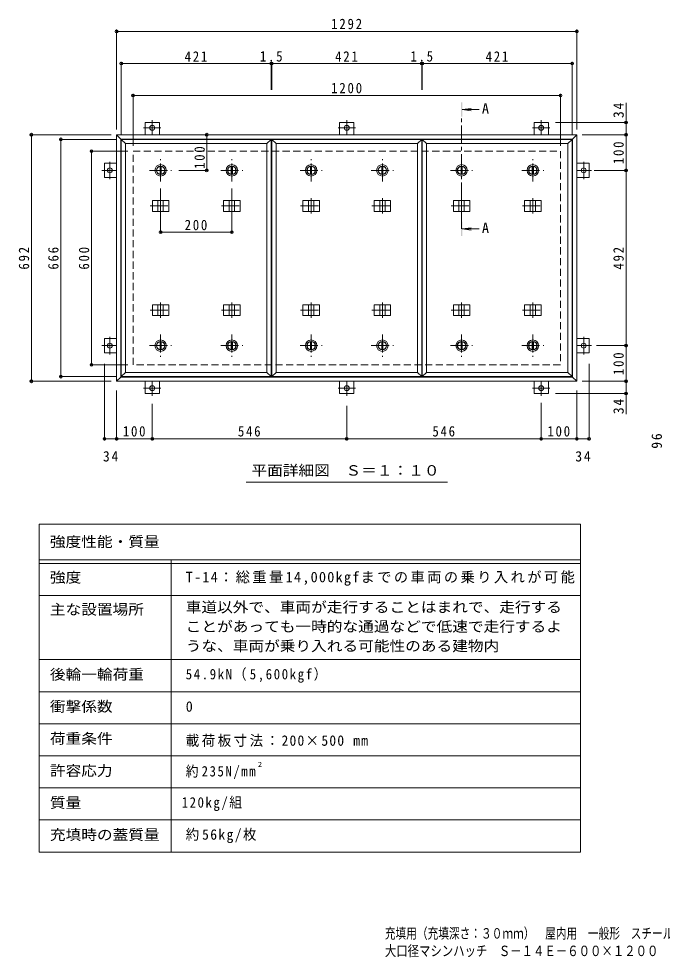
# Model space of a CAD drawing. Units: millimetres at full size, sheet at 1:10, with parts at other scales. Extents: x -1820 to 1949, y -1353 to 1281.
# Drawn here: x -1820 to -14, y -1353 to 1281 of the extents above; entities that cross this region are included whole.
import ezdxf
from ezdxf.enums import TextEntityAlignment as Align

# ---------------------------------------------------------------- set-up
doc = ezdxf.new("R2010")
doc.units = ezdxf.units.MM
doc.header["$LTSCALE"] = 10
doc.header["$PDMODE"] = 32
doc.header["$PDSIZE"] = 8
doc.linetypes.add('CHAIN1', pattern=[8, 5, -1, 1, -1])
doc.linetypes.add('DASHED2', pattern=[3, 2, -1])
for name, color, linetype, lineweight in [('0-1_躯体', 2, 'DASHED2', 9), ('0-2_仕上', 3, 'Continuous', 9), ('0-3_建具', 4, 'Continuous', 9), ('0-5_寸法', 4, 'Continuous', 9), ('0-C', 2, 'Continuous', 9), ('0-E', 3, 'Continuous', 9), ('0-F', 7, 'Continuous', 9), ('D-F', 7, 'Continuous', 9), ('F-5_F-5ﾚｲﾔ', 7, 'Continuous', 9), ('F-F_F-Fﾚｲﾔ', 2, 'Continuous', 9)]:
    doc.layers.add(name, color=color, linetype=linetype, lineweight=lineweight)
doc.styles.add('ＭＳ ゴシック', font='')
doc.styles.get('ＭＳ ゴシック').set_extended_font_data('MS Gothic')

msp = doc.modelspace()

# ---------------------------------------------------------------- linework, layer by layer
at = {"layer": '0-1_躯体'}
for p, q in [((-1499.65, 909.27), (-299.65, 909.27)), ((-1499.65, 309.27), (-1499.65, 909.27)), ((-299.65, 909.27), (-299.65, 309.27)), ((-299.65, 309.27), (-1499.65, 309.27))]:
    msp.add_line(p, q, dxfattribs=at)
at = {"layer": '0-2_仕上'}
for p, q in [((-1532.65, 942.27), (-1520.65, 930.27)), ((-1532.65, 276.27), (-1532.65, 942.27)), ((-1532.65, 942.27), (-1111.65, 942.27)), ((-1520.65, 930.27), (-1123.65, 930.27)), ((-1111.65, 276.27), (-1111.65, 942.27)), ((-1110.15, 942.27), (-1098.15, 930.27)), ((-1110.15, 276.27), (-1110.15, 942.27)), ((-1110.15, 942.27), (-689.15, 942.27)), ((-1098.15, 930.27), (-701.15, 930.27)), ((-689.15, 276.27), (-689.15, 942.27)), ((-687.65, 942.27), (-675.65, 930.27)), ((-687.65, 276.27), (-687.65, 942.27)), ((-687.65, 942.27), (-266.65, 942.27)), ((-675.65, 930.27), (-278.65, 930.27)), ((-266.65, 276.27), (-266.65, 942.27)), ((-1532.65, 276.27), (-1520.65, 288.27)), ((-1111.65, 276.27), (-1532.65, 276.27)), ((-1111.65, 276.27), (-1123.65, 288.27)), ((-1110.15, 276.27), (-1098.15, 288.27)), ((-689.15, 276.27), (-1110.15, 276.27)), ((-689.15, 276.27), (-701.15, 288.27)), ((-687.65, 276.27), (-675.65, 288.27)), ((-266.65, 276.27), (-687.65, 276.27)), ((-266.65, 276.27), (-278.65, 288.27))]:
    msp.add_line(p, q, dxfattribs=at)
for points in [[(-1123.65, 288.27), (-1520.65, 288.27), (-1520.65, 930.27)], [(-1123.65, 288.27), (-1123.65, 930.27), (-1111.65, 942.27)], [(-701.15, 288.27), (-1098.15, 288.27), (-1098.15, 930.27)], [(-701.15, 288.27), (-701.15, 930.27), (-689.15, 942.27)], [(-278.65, 288.27), (-675.65, 288.27), (-675.65, 930.27)], [(-278.65, 288.27), (-278.65, 930.27), (-266.65, 942.27)]]:
    msp.add_lwpolyline(points, dxfattribs=at)
at = {"layer": '0-3_建具', "color": 2}
for p, q in [((-1545.65, 955.27), (-253.65, 955.27)), ((-1545.65, 263.27), (-1545.65, 955.27)), ((-265.65, 943.27), (-253.65, 955.27)), ((-253.65, 955.27), (-253.65, 263.27)), ((-1533.65, 275.27), (-1533.65, 943.27)), ((-265.65, 275.27), (-265.65, 943.27)), ((-1533.65, 275.27), (-1545.65, 263.27)), ((-265.65, 275.27), (-1533.65, 275.27)), ((-265.65, 275.27), (-253.65, 263.27)), ((-253.65, 263.27), (-1545.65, 263.27))]:
    msp.add_line(p, q, dxfattribs=at)
at = {"layer": '0-3_建具'}
for p, q in [((-1445.24, 770.27), (-1445.24, 740.27)), ((-1445.24, 770.27), (-1399.06, 770.27)), ((-1429.65, 770.27), (-1429.65, 740.27)), ((-1414.65, 770.27), (-1414.65, 740.27)), ((-1399.06, 770.27), (-1399.06, 740.27)), ((-1245.24, 770.27), (-1245.24, 740.27)), ((-1245.24, 770.27), (-1199.06, 770.27)), ((-1229.65, 770.27), (-1229.65, 740.27)), ((-1214.65, 770.27), (-1214.65, 740.27)), ((-1199.06, 770.27), (-1199.06, 740.27)), ((-1022.74, 770.27), (-1022.74, 740.27)), ((-1022.74, 770.27), (-976.56, 770.27)), ((-1007.15, 770.27), (-1007.15, 740.27)), ((-992.15, 770.27), (-992.15, 740.27)), ((-976.56, 770.27), (-976.56, 740.27)), ((-822.74, 770.27), (-822.74, 740.27)), ((-822.74, 770.27), (-776.56, 770.27)), ((-807.15, 770.27), (-807.15, 740.27)), ((-792.15, 770.27), (-792.15, 740.27)), ((-776.56, 770.27), (-776.56, 740.27)), ((-600.24, 770.27), (-600.24, 740.27)), ((-600.24, 770.27), (-554.06, 770.27)), ((-584.65, 770.27), (-584.65, 740.27)), ((-569.65, 770.27), (-569.65, 740.27)), ((-554.06, 770.27), (-554.06, 740.27)), ((-400.24, 770.27), (-400.24, 740.27)), ((-400.24, 770.27), (-354.06, 770.27)), ((-384.65, 770.27), (-384.65, 740.27)), ((-369.65, 770.27), (-369.65, 740.27)), ((-354.06, 770.27), (-354.06, 740.27)), ((-1445.24, 740.27), (-1399.06, 740.27)), ((-1245.24, 740.27), (-1199.06, 740.27)), ((-1022.74, 740.27), (-976.56, 740.27)), ((-822.74, 740.27), (-776.56, 740.27)), ((-600.24, 740.27), (-554.06, 740.27)), ((-400.24, 740.27), (-354.06, 740.27)), ((-1445.24, 448.27), (-1445.24, 478.27)), ((-1445.24, 478.27), (-1399.06, 478.27)), ((-1429.65, 448.27), (-1429.65, 478.27)), ((-1414.65, 448.27), (-1414.65, 478.27)), ((-1399.06, 448.27), (-1399.06, 478.27)), ((-1245.24, 448.27), (-1245.24, 478.27)), ((-1245.24, 478.27), (-1199.06, 478.27)), ((-1229.65, 448.27), (-1229.65, 478.27)), ((-1214.65, 448.27), (-1214.65, 478.27)), ((-1199.06, 448.27), (-1199.06, 478.27)), ((-1022.74, 448.27), (-1022.74, 478.27)), ((-1022.74, 478.27), (-976.56, 478.27)), ((-1007.15, 448.27), (-1007.15, 478.27)), ((-992.15, 448.27), (-992.15, 478.27)), ((-976.56, 448.27), (-976.56, 478.27)), ((-822.74, 448.27), (-822.74, 478.27)), ((-822.74, 478.27), (-776.56, 478.27)), ((-807.15, 448.27), (-807.15, 478.27)), ((-792.15, 448.27), (-792.15, 478.27)), ((-776.56, 448.27), (-776.56, 478.27)), ((-600.24, 448.27), (-600.24, 478.27)), ((-600.24, 478.27), (-554.06, 478.27)), ((-584.65, 448.27), (-584.65, 478.27)), ((-569.65, 448.27), (-569.65, 478.27)), ((-554.06, 448.27), (-554.06, 478.27)), ((-400.24, 448.27), (-400.24, 478.27)), ((-400.24, 478.27), (-354.06, 478.27)), ((-384.65, 448.27), (-384.65, 478.27)), ((-369.65, 448.27), (-369.65, 478.27)), ((-354.06, 448.27), (-354.06, 478.27)), ((-1445.24, 448.27), (-1399.06, 448.27)), ((-1245.24, 448.27), (-1199.06, 448.27)), ((-1022.74, 448.27), (-976.56, 448.27)), ((-822.74, 448.27), (-776.56, 448.27)), ((-600.24, 448.27), (-554.06, 448.27)), ((-400.24, 448.27), (-354.06, 448.27))]:
    msp.add_line(p, q, dxfattribs=at)
at = {"layer": '0-3_建具', "linetype": 'CHAIN1'}
for p, q in [((-1422.15, 777.39), (-1422.15, 734.15)), ((-1222.15, 777.39), (-1222.15, 734.15)), ((-999.65, 777.39), (-999.65, 734.15)), ((-799.65, 777.39), (-799.65, 734.15)), ((-577.15, 777.39), (-577.15, 734.15)), ((-377.15, 777.39), (-377.15, 734.15)), ((-1451.56, 755.27), (-1392.74, 755.27)), ((-1251.56, 755.27), (-1192.74, 755.27)), ((-1029.06, 755.27), (-970.24, 755.27)), ((-829.06, 755.27), (-770.24, 755.27)), ((-606.56, 755.27), (-547.74, 755.27)), ((-406.56, 755.27), (-347.74, 755.27)), ((-1422.15, 441.15), (-1422.15, 484.39)), ((-1222.15, 441.15), (-1222.15, 484.39)), ((-999.65, 441.15), (-999.65, 484.39)), ((-799.65, 441.15), (-799.65, 484.39)), ((-577.15, 441.15), (-577.15, 484.39)), ((-377.15, 441.15), (-377.15, 484.39)), ((-1451.56, 463.27), (-1392.74, 463.27)), ((-1251.56, 463.27), (-1192.74, 463.27)), ((-1029.06, 463.27), (-970.24, 463.27)), ((-829.06, 463.27), (-770.24, 463.27)), ((-606.56, 463.27), (-547.74, 463.27)), ((-406.56, 463.27), (-347.74, 463.27))]:
    msp.add_line(p, q, dxfattribs=at)
at = {"layer": '0-3_建具', "color": 2}
msp.add_lwpolyline([(-1545.65, 955.27), (-1533.65, 943.27), (-265.65, 943.27)], dxfattribs=at)
at = {"layer": '0-5_寸法'}
for p, q in [((-575.15, 1026.09), (-550.36, 1029.35)), ((-575.15, 1026.09), (-550.36, 1022.82)), ((-575.15, 1026.09), (-527.68, 1026.09)), ((-575.15, 690.96), (-550.36, 694.23)), ((-575.15, 690.96), (-550.36, 687.7)), ((-575.15, 690.96), (-527.68, 690.96))]:
    msp.add_line(p, q, dxfattribs=at)
at = {"layer": '0-5_寸法', "linetype": 'CHAIN1'}
msp.add_line((-577.15, 690.96), (-577.15, 1006.09), dxfattribs=at)
at = {"layer": '0-5_寸法', "color": 7}
msp.add_line((-1182.18, -20.14), (-617.12, -20.14), dxfattribs=at)
at = {"layer": '0-5_寸法'}
for points in [[(-575.15, 1046.09), (-579.15, 1046.09), (-575.15, 1006.09), (-579.15, 1006.09)], [(-575.15, 670.96), (-579.15, 670.96), (-575.15, 710.96), (-579.15, 710.96)]]:
    msp.add_solid(points, dxfattribs=at)
at = {"layer": '0-C', "linetype": 'CHAIN1'}
for p, q in [((-1422.15, 824.27), (-1422.15, 886.27)), ((-1222.15, 824.27), (-1222.15, 886.27)), ((-999.65, 824.27), (-999.65, 886.27)), ((-799.65, 824.27), (-799.65, 886.27)), ((-377.15, 824.27), (-377.15, 886.27)), ((-1453.15, 855.27), (-1391.15, 855.27)), ((-1253.15, 855.27), (-1191.15, 855.27)), ((-1030.65, 855.27), (-968.65, 855.27)), ((-830.65, 855.27), (-768.65, 855.27)), ((-608.15, 855.27), (-546.15, 855.27)), ((-408.15, 855.27), (-346.15, 855.27)), ((-1422.15, 394.27), (-1422.15, 332.27)), ((-1222.15, 394.27), (-1222.15, 332.27)), ((-999.65, 394.27), (-999.65, 332.27)), ((-799.65, 394.27), (-799.65, 332.27)), ((-577.15, 394.27), (-577.15, 332.27)), ((-377.15, 394.27), (-377.15, 332.27)), ((-1453.15, 363.27), (-1391.15, 363.27)), ((-1253.15, 363.27), (-1191.15, 363.27)), ((-1030.65, 363.27), (-968.65, 363.27)), ((-830.65, 363.27), (-768.65, 363.27)), ((-608.15, 363.27), (-546.15, 363.27)), ((-408.15, 363.27), (-346.15, 363.27))]:
    msp.add_line(p, q, dxfattribs=at)
at = {"layer": '0-C'}
for p, q in [((-1423.65, 866.67), (-1423.65, 843.87)), ((-1420.65, 866.67), (-1420.65, 843.87)), ((-1223.65, 866.67), (-1223.65, 843.87)), ((-1220.65, 866.67), (-1220.65, 843.87)), ((-1001.15, 866.67), (-1001.15, 843.87)), ((-998.15, 866.67), (-998.15, 843.87)), ((-801.15, 866.67), (-801.15, 843.87)), ((-798.15, 866.67), (-798.15, 843.87)), ((-578.65, 866.67), (-578.65, 843.87)), ((-575.65, 866.67), (-575.65, 843.87)), ((-378.65, 866.67), (-378.65, 843.87)), ((-375.65, 866.67), (-375.65, 843.87)), ((-1423.65, 351.87), (-1423.65, 374.67)), ((-1420.65, 351.87), (-1420.65, 374.67)), ((-1223.65, 351.87), (-1223.65, 374.67)), ((-1220.65, 351.87), (-1220.65, 374.67)), ((-1001.15, 351.87), (-1001.15, 374.67)), ((-998.15, 351.87), (-998.15, 374.67)), ((-801.15, 351.87), (-801.15, 374.67)), ((-798.15, 351.87), (-798.15, 374.67)), ((-578.65, 351.87), (-578.65, 374.67)), ((-575.65, 351.87), (-575.65, 374.67)), ((-378.65, 351.87), (-378.65, 374.67)), ((-375.65, 351.87), (-375.65, 374.67))]:
    msp.add_line(p, q, dxfattribs=at)
for centre, radius in [((-1422.15, 855.27), 16), ((-1222.15, 855.27), 16), ((-999.65, 855.27), 16), ((-799.65, 855.27), 16), ((-577.15, 855.27), 16), ((-377.15, 855.27), 16), ((-1422.15, 855.27), 12), ((-1422.15, 855.27), 11.5), ((-1222.15, 855.27), 12), ((-1222.15, 855.27), 11.5), ((-999.65, 855.27), 12), ((-999.65, 855.27), 11.5), ((-799.65, 855.27), 12), ((-799.65, 855.27), 11.5), ((-577.15, 855.27), 12), ((-577.15, 855.27), 11.5), ((-377.15, 855.27), 12), ((-377.15, 855.27), 11.5), ((-1422.15, 363.27), 16), ((-1422.15, 363.27), 12), ((-1422.15, 363.27), 11.5), ((-1222.15, 363.27), 16), ((-1222.15, 363.27), 12), ((-1222.15, 363.27), 11.5), ((-999.65, 363.27), 16), ((-999.65, 363.27), 12), ((-999.65, 363.27), 11.5), ((-799.65, 363.27), 16), ((-799.65, 363.27), 12), ((-799.65, 363.27), 11.5), ((-577.15, 363.27), 16), ((-577.15, 363.27), 12), ((-577.15, 363.27), 11.5), ((-377.15, 363.27), 16), ((-377.15, 363.27), 12), ((-377.15, 363.27), 11.5)]:
    msp.add_circle(centre, radius, dxfattribs=at)
at = {"layer": '0-E'}
for p, q in [((-1465.65, 989.47), (-1425.65, 989.47)), ((-1465.65, 989.47), (-1465.65, 955.27)), ((-1425.65, 989.47), (-1425.65, 955.27)), ((-919.65, 989.47), (-879.65, 989.47)), ((-919.65, 989.47), (-919.65, 955.27)), ((-879.65, 989.47), (-879.65, 955.27)), ((-373.65, 989.47), (-333.65, 989.47)), ((-373.65, 989.47), (-373.65, 955.27)), ((-333.65, 989.47), (-333.65, 955.27)), ((-1579.85, 835.27), (-1579.85, 875.27)), ((-1579.85, 875.27), (-1545.65, 875.27)), ((-219.45, 875.27), (-253.65, 875.27)), ((-219.45, 875.27), (-219.45, 835.27)), ((-1579.85, 835.27), (-1545.65, 835.27)), ((-219.45, 835.27), (-253.65, 835.27)), ((-1579.85, 343.27), (-1579.85, 383.27)), ((-1579.85, 383.27), (-1545.65, 383.27)), ((-219.45, 383.27), (-253.65, 383.27)), ((-219.45, 383.27), (-219.45, 343.27)), ((-1579.85, 343.27), (-1545.65, 343.27)), ((-219.45, 343.27), (-253.65, 343.27)), ((-1465.65, 229.07), (-1465.65, 263.27)), ((-1425.65, 229.07), (-1425.65, 263.27)), ((-919.65, 229.07), (-919.65, 263.27)), ((-879.65, 229.07), (-879.65, 263.27)), ((-373.65, 229.07), (-373.65, 263.27)), ((-333.65, 229.07), (-333.65, 263.27)), ((-1425.65, 229.07), (-1465.65, 229.07)), ((-879.65, 229.07), (-919.65, 229.07)), ((-333.65, 229.07), (-373.65, 229.07))]:
    msp.add_line(p, q, dxfattribs=at)
at = {"layer": '0-E', "linetype": 'CHAIN1'}
for p, q in [((-1445.65, 996.44), (-1445.65, 955.27)), ((-899.65, 996.44), (-899.65, 955.27)), ((-353.65, 996.44), (-353.65, 955.27)), ((-1421.27, 974.47), (-1470.03, 974.47)), ((-875.27, 974.47), (-924.03, 974.47)), ((-329.27, 974.47), (-378.03, 974.47)), ((-1564.85, 879.65), (-1564.85, 830.89)), ((-234.45, 830.89), (-234.45, 879.65)), ((-1586.82, 855.27), (-1545.65, 855.27)), ((-212.48, 855.27), (-253.65, 855.27)), ((-1564.85, 387.65), (-1564.85, 338.89)), ((-234.45, 338.89), (-234.45, 387.65)), ((-1586.82, 363.27), (-1545.65, 363.27)), ((-212.48, 363.27), (-253.65, 363.27)), ((-1470.03, 244.07), (-1421.27, 244.07)), ((-1445.65, 222.1), (-1445.65, 263.27)), ((-924.03, 244.07), (-875.27, 244.07)), ((-899.65, 222.1), (-899.65, 263.27)), ((-378.03, 244.07), (-329.27, 244.07)), ((-353.65, 222.1), (-353.65, 263.27))]:
    msp.add_line(p, q, dxfattribs=at)
at = {"layer": '0-E'}
for centre in [(-1445.65, 974.47), (-899.65, 974.47), (-353.65, 974.47), (-1564.85, 855.27), (-234.45, 855.27), (-1564.85, 363.27), (-234.45, 363.27), (-1445.65, 244.07), (-899.65, 244.07), (-353.65, 244.07)]:
    msp.add_circle(centre, 7, dxfattribs=at)
at = {"layer": '0-F'}
for p, q in [((-1545.65, 970.27), (-1545.65, 1250.27)), ((-1545.65, 1245.27), (-253.65, 1245.27)), ((-253.65, 970.27), (-253.65, 1250.27)), ((-1532.65, 957.27), (-1532.65, 1160.27)), ((-266.65, 957.27), (-266.65, 1160.27)), ((-1111.65, 1155.27), (-1532.65, 1155.27)), ((-1111.65, 1158.27), (-1111.65, 1081.07)), ((-1110.15, 1155.27), (-1111.65, 1155.27)), ((-1110.15, 1158.27), (-1110.15, 1081.07)), ((-689.15, 1155.27), (-1110.15, 1155.27)), ((-689.15, 1158.27), (-689.15, 1081.07)), ((-687.65, 1155.27), (-689.15, 1155.27)), ((-687.65, 1158.27), (-687.65, 1081.07)), ((-266.65, 1155.27), (-687.65, 1155.27)), ((-1499.65, 924.27), (-1499.65, 1070.27)), ((-1499.65, 1065.27), (-299.65, 1065.27)), ((-299.65, 924.27), (-299.65, 1070.27)), ((-115.56, 989.47), (-115.56, 1044.65)), ((-110.56, 989.47), (-313.65, 989.47)), ((-115.56, 955.27), (-115.56, 989.47)), ((-1560.65, 955.27), (-1789.91, 955.27)), ((-1784.91, 263.27), (-1784.91, 955.27)), ((-1292.77, 955.27), (-1292.77, 855.27)), ((-238.65, 955.27), (-110.56, 955.27)), ((-115.56, 855.27), (-115.56, 955.27)), ((-1547.65, 942.27), (-1707.44, 942.27)), ((-1702.44, 276.27), (-1702.44, 942.27)), ((-1514.65, 909.27), (-1621.27, 909.27)), ((-1616.27, 309.27), (-1616.27, 909.27)), ((-1289.77, 855.27), (-1371.15, 855.27)), ((-204.72, 855.27), (-110.56, 855.27)), ((-115.56, 363.27), (-115.56, 855.27)), ((-1422.15, 678.97), (-1422.15, 804.27)), ((-1222.15, 678.97), (-1222.15, 804.27)), ((-1422.15, 681.97), (-1222.15, 681.97)), ((-198.13, 363.27), (-110.56, 363.27)), ((-115.56, 263.27), (-115.56, 363.27)), ((-1514.65, 309.27), (-1621.27, 309.27)), ((-1579.85, 96.9), (-1579.85, 312.06)), ((-219.45, 96.91), (-219.45, 312.06)), ((-1547.65, 276.27), (-1707.44, 276.27)), ((-1560.65, 263.27), (-1789.91, 263.27)), ((-238.65, 263.27), (-110.56, 263.27)), ((-115.56, 263.27), (-115.56, 229.07)), ((-1545.65, 237.06), (-1545.65, 96.9)), ((-110.56, 229.07), (-313.65, 229.07)), ((-253.65, 237.06), (-253.65, 96.91)), ((-115.56, 229.07), (-115.56, 171.12)), ((-1445.65, 199.76), (-1445.65, 96.9)), ((-899.65, 193.92), (-899.65, 96.9)), ((-353.65, 203.13), (-353.65, 96.9)), ((-1579.85, 101.9), (-1545.65, 101.9)), ((-1545.65, 101.9), (-1445.65, 101.9)), ((-1445.65, 101.9), (-899.65, 101.9)), ((-899.65, 101.9), (-353.65, 101.9)), ((-353.65, 101.9), (-253.65, 101.9)), ((-253.65, 101.9), (-219.45, 101.9))]:
    msp.add_line(p, q, dxfattribs=at)
for p in [(-1545.65, 1245.27), (-253.65, 1245.27), (-1532.65, 1155.27), (-1111.65, 1155.27), (-1110.15, 1155.27), (-689.15, 1155.27), (-687.65, 1155.27), (-266.65, 1155.27), (-1499.65, 1065.27), (-299.65, 1065.27), (-115.56, 989.47), (-1784.91, 955.27), (-1292.77, 955.27), (-115.56, 955.27), (-1702.44, 942.27), (-1616.27, 909.27), (-1292.77, 855.27), (-115.56, 855.27), (-1422.15, 681.97), (-1222.15, 681.97), (-115.56, 363.27), (-1616.27, 309.27), (-1784.91, 263.27), (-1702.44, 276.27), (-115.56, 263.27), (-115.56, 229.07), (-1579.85, 101.9), (-1545.65, 101.9), (-1445.65, 101.9), (-899.65, 101.9), (-353.65, 101.9), (-253.65, 101.91), (-219.45, 101.9)]:
    msp.add_point(p, dxfattribs=at)
at = {"layer": 'F-5_F-5ﾚｲﾔ'}
for p, q in [((-243, -138), (-243, -1058)), ((-1763, -338), (-243, -338)), ((-1763, -518), (-243, -518))]:
    msp.add_line(p, q, dxfattribs=at)
at = {"layer": 'F-F_F-Fﾚｲﾔ', "color": 7}
for p, q in [((-1763, -138), (-243, -138)), ((-1763, -138), (-1763, -1058)), ((-1763, -238), (-243, -238)), ((-1763, -248), (-243, -248)), ((-1393, -238), (-1393, -1058)), ((-1763, -338), (-243, -338)), ((-1763, -518), (-243, -518)), ((-1763, -608), (-243, -608)), ((-1763, -698), (-243, -698)), ((-243, -788), (-1763, -788)), ((-243, -878), (-1763, -878)), ((-243, -968), (-1763, -968)), ((-243, -1058), (-1763, -1058))]:
    msp.add_line(p, q, dxfattribs=at)

# ---------------------------------------------------------------- texts
at = {"layer": '0-5_寸法', "color": 2, "style": 'ＭＳ ゴシック'}
for p in [(-520.12, 1005.69), (-520.12, 670.57)]:
    msp.add_text('A', height=29.33, dxfattribs=at).set_placement(p, align=Align.BOTTOM_LEFT)
at = {"layer": '0-5_寸法', "color": 2, "style": 'ＭＳ ゴシック', "width": 1.1}
msp.add_text('平面詳細図\u3000Ｓ＝１：１０', height=29.33, dxfattribs=at).set_placement((-1167.15, -10.34), align=Align.BOTTOM_LEFT)
at = {"layer": '0-F', "color": 2, "char_height": 29.33, "attachment_point": 7, "style": 'ＭＳ ゴシック'}
for s, insert in [('\\T1.28;\\W0.9;1292', (-943.4, 1251.27)), ('\\T1.27;\\W0.9;421', (-1354.65, 1160.27)), ('\\T1.27;\\W0.9;1.5', (-1143.4, 1160.27)), ('\\T1.27;\\W0.9;421', (-932.15, 1160.27)), ('\\T1.27;\\W0.9;1.5', (-720.9, 1160.27)), ('\\T1.27;\\W0.9;421', (-509.65, 1160.27)), ('\\T1.28;\\W0.9;1200', (-943.4, 1071.27)), ('\\T1.27;\\W0.9;200', (-1354.65, 686.97)), ('\\T1.27;\\W0.9;100', (-1528.15, 107.9)), ('\\T1.27;\\W0.9;546', (-1205.15, 107.9)), ('\\T1.27;\\W0.9;546', (-659.15, 107.9)), ('\\T1.27;\\W0.9;100', (-336.15, 107.9)), ('\\T1.27;\\W0.95;34', (-1584, 37.68)), ('\\T1.27;\\W0.95;34', (-257.8, 37.68))]:
    msp.add_mtext(s, dxfattribs=dict(at, insert=insert))
at = {"layer": '0-F', "color": 2, "char_height": 29.33, "attachment_point": 7, "rotation": 90, "style": 'ＭＳ ゴシック'}
for s, insert in [('\\T1.27;\\W0.95;34', (-121.56, 1002.15)), ('\\T1.27;\\W0.9;100', (-121.56, 872.77)), ('\\T1.27;\\W0.9;100', (-1297.77, 859.28)), ('\\T1.27;\\W0.9;692', (-1790.91, 576.77)), ('\\T1.27;\\W0.9;666', (-1708.44, 576.77)), ('\\T1.27;\\W0.9;600', (-1622.27, 576.77)), ('\\T1.27;\\W0.9;492', (-121.56, 576.77)), ('\\T1.27;\\W0.9;100', (-121.56, 280.77)), ('\\T1.27;\\W0.95;34', (-121.56, 171.12))]:
    msp.add_mtext(s, dxfattribs=dict(at, insert=insert))
at = {"layer": 'D-F', "color": 2, "insert": (-14.39, 74.05), "char_height": 29.33, "attachment_point": 7, "rotation": 90, "style": 'ＭＳ ゴシック'}
msp.add_mtext('\\T1.27;\\W0.95;96', dxfattribs=at)
at = {"layer": 'F-5_F-5ﾚｲﾔ', "color": 6, "style": 'ＭＳ ゴシック'}
msp.add_text('2', height=14.66, dxfattribs=at).set_placement((-1148.94, -823.78), align=Align.BOTTOM_LEFT)
at = {"layer": 'F-5_F-5ﾚｲﾔ', "color": 2, "style": 'ＭＳ ゴシック'}
for s, width, p in [('充填用（充填深さ：３０ｍｍ）\u3000屋内用\u3000一般形\u3000スチール製\u3000ステンレス目地', 0.75, (-792.72, -1309.74)), ('大口径マシンハッチ\u3000Ｓ－１４Ｅ－６００×１２００', 0.8, (-792.72, -1358.94))]:
    msp.add_text(s, height=29.33, dxfattribs=dict(at, width=width)).set_placement(p, align=Align.BOTTOM_LEFT)
at = {"layer": 'F-F_F-Fﾚｲﾔ', "style": 'ＭＳ ゴシック', "width": 1.1}
for s, p in [('強度性能・質量', (-1733, -210.57)), ('強度', (-1733, -310.5)), ('主な設置場所', (-1733, -400.5)), ('車道以外で、車両が走行することはまれで、走行する', (-1351.67, -394.07)), ('ことがあっても一時的な通過などで低速で走行するよ', (-1351.67, -448.55)), ('うな、車両が乗り入れる可能性のある建物内', (-1351.67, -503.04)), ('後輪一輪荷重', (-1733, -583)), ('衝撃係数', (-1733, -673)), ('荷重条件', (-1733, -763)), ('許容応力', (-1733, -853)), ('質量', (-1733, -943)), ('充填時の蓋質量', (-1733, -1033))]:
    msp.add_text(s, height=29.33, dxfattribs=at).set_placement(p, align=Align.BOTTOM_LEFT)
at = {"layer": 'F-F_F-Fﾚｲﾔ', "style": 'ＭＳ ゴシック'}
msp.add_text('0', height=29.33, dxfattribs=at).set_placement((-1351.67, -673), align=Align.BOTTOM_LEFT)
at = {"layer": 'F-F_F-Fﾚｲﾔ', "char_height": 29.33, "attachment_point": 7, "style": 'ＭＳ ゴシック'}
for s, insert in [('\\T1.17;T-14：総重量14,000kgfまでの車両の乗り入れが可能', (-1351.67, -310.5)), ('\\T1.25;\\W0.9;54.9kN（5,600kgf）', (-1351.67, -583)), ('\\T1.18;\\W0.95;載荷板寸法：200×500\\~mm', (-1351.67, -763)), ('\\T1.24;\\W0.9;約235N/mm', (-1351.67, -853)), ('\\T1.24;\\W0.9;120kg/組', (-1362.92, -943)), ('\\T1.21;\\W0.95;約56kg/枚', (-1351.67, -1033))]:
    msp.add_mtext(s, dxfattribs=dict(at, insert=insert))

doc.saveas('drawing.dxf')
